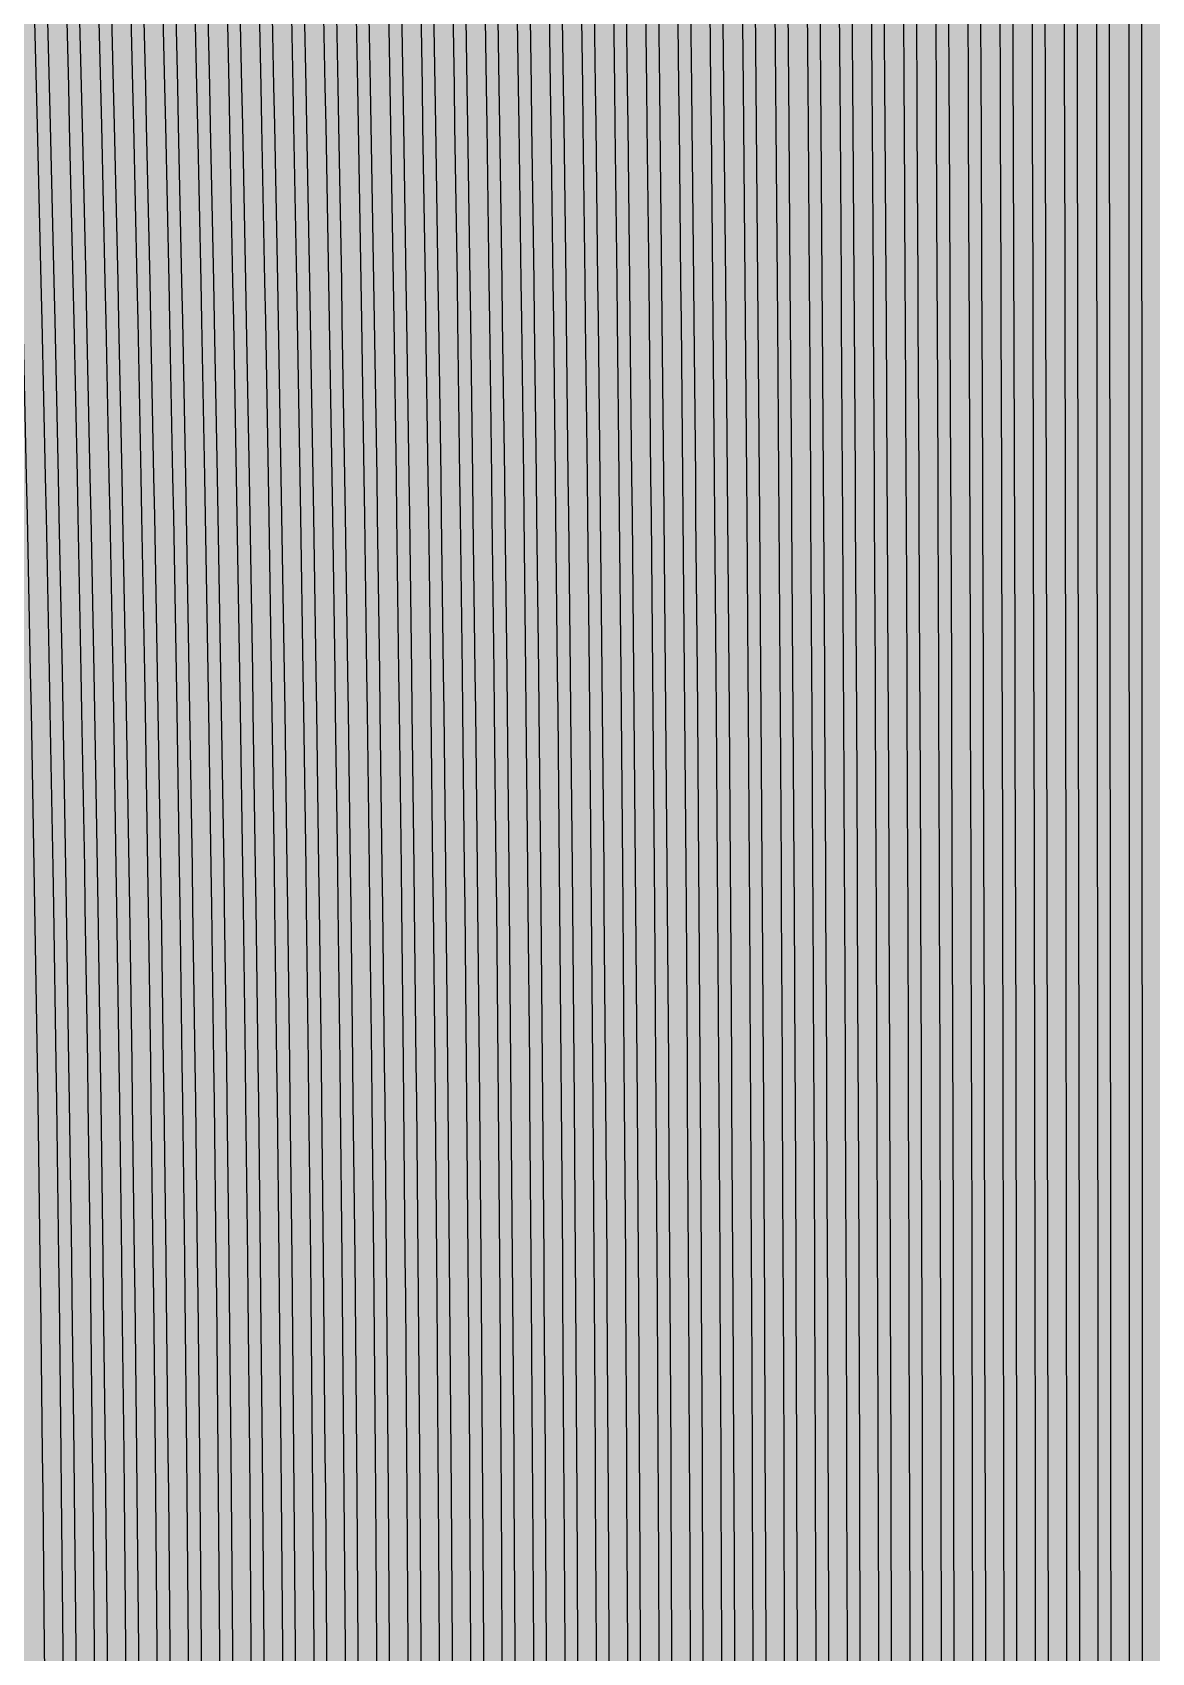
# Model space of a CAD drawing. Header units: metres. Extents: x -7220 to 10980, y -29667 to 1833.
# Drawn here: x 1701.3 to 1880.4, y -17548.6 to -17289.4 of the extents above; entities that cross this region are included whole.
import ezdxf

# ---------------------------------------------------------------- set-up
doc = ezdxf.new("R2010")
doc.units = ezdxf.units.M
doc.layers.add('Metal1', color=4, linetype='CONTINUOUS')
doc.layers.add('Polyimide', color=7, linetype='CONTINUOUS')

msp = doc.modelspace()

# ---------------------------------------------------------------- hatches: boundary and pattern name
at = {"layer": 'Polyimide'}
msp.add_hatch(color=7, dxfattribs=at).paths.add_polyline_path([(4099.45, -13861.55), (4142.64, -14152.77), (4214.18, -14438.35), (4313.36, -14715.55), (4439.24, -14981.69), (4590.59, -15234.21), (4765.97, -15470.68), (4963.68, -15688.82), (5181.82, -15886.53), (5418.29, -16061.91), (5670.81, -16213.26), (5936.95, -16339.14), (6214.15, -16438.32), (6499.73, -16509.85), (6790.95, -16553.05), (7085, -16567.5), (9980.38, -16567.5), (10058.79, -16571.35), (10136.45, -16582.87), (10212.6, -16601.95), (10286.52, -16628.4), (10357.49, -16661.96), (10424.83, -16702.32), (10487.89, -16749.09), (10546.06, -16801.81), (10598.78, -16859.98), (10645.55, -16923.04), (10685.91, -16990.38), (10719.48, -17061.35), (10745.93, -17135.27), (10765, -17211.43), (10776.52, -17289.08), (10780.38, -17367.5), (10780.38, -21957.3), (10741.61, -22012.91), (10705.97, -22070.59), (10673.58, -22130.14), (10644.53, -22191.39), (10618.92, -22254.16), (10596.82, -22318.25), (10578.3, -22383.46), (10563.41, -22449.6), (10552.21, -22516.46), (10544.72, -22583.84), (10540.97, -22651.53), (10540.97, -22719.32), (10544.72, -22787.01), (10552.21, -22854.38), (10563.41, -22921.24), (10578.3, -22987.38), (10596.82, -23052.6), (10618.92, -23116.68), (10644.53, -23179.45), (10673.58, -23240.71), (10705.97, -23300.26), (10741.61, -23357.93), (10780.38, -23413.54), (10780.38, -28667.5), (10776.52, -28745.91), (10765, -28823.57), (10745.93, -28899.73), (10719.48, -28973.65), (10685.91, -29044.62), (10645.55, -29111.96), (10598.78, -29175.01), (10546.06, -29233.19), (10487.89, -29285.91), (10424.83, -29332.68), (10357.49, -29373.04), (10286.52, -29406.6), (10212.6, -29433.05), (10136.45, -29452.13), (10058.79, -29463.65), (9980.38, -29467.5), (-6219.63, -29467.5), (-6298.04, -29463.65), (-6375.7, -29452.13), (-6451.85, -29433.05), (-6525.77, -29406.6), (-6596.74, -29373.04), (-6664.08, -29332.68), (-6727.14, -29285.91), (-6785.31, -29233.19), (-6838.03, -29175.01), (-6884.8, -29111.96), (-6925.16, -29044.62), (-6958.73, -28973.65), (-6985.18, -28899.73), (-7004.25, -28823.57), (-7015.77, -28745.91), (-7019.63, -28667.5), (-7019.63, -23426.32), (-6979.36, -23370.07), (-6942.33, -23311.63), (-6908.66, -23251.2), (-6878.45, -23188.96), (-6851.81, -23125.12), (-6828.81, -23059.88), (-6809.53, -22993.44), (-6794.04, -22926.02), (-6782.37, -22857.83), (-6774.57, -22789.09), (-6770.67, -22720.02), (-6770.67, -22650.84), (-6774.57, -22581.77), (-6782.37, -22513.03), (-6794.04, -22444.84), (-6809.53, -22377.42), (-6828.81, -22310.98), (-6851.81, -22245.74), (-6878.45, -22181.89), (-6908.66, -22119.66), (-6942.33, -22059.22), (-6979.36, -22000.79), (-7019.63, -21944.54), (-7019.63, -17367.5), (-7015.77, -17289.08), (-7004.25, -17211.43), (-6985.18, -17135.27), (-6958.73, -17061.35), (-6925.16, -16990.38), (-6884.8, -16923.04), (-6838.03, -16859.98), (-6785.31, -16801.81), (-6727.14, -16749.09), (-6664.08, -16702.32), (-6596.74, -16661.96), (-6525.77, -16628.4), (-6451.85, -16601.95), (-6375.7, -16582.87), (-6298.04, -16571.35), (-6219.63, -16567.5), (-3314, -16567.5), (-3019.95, -16553.05), (-2728.73, -16509.85), (-2443.15, -16438.32), (-2165.95, -16339.14), (-1899.81, -16213.26), (-1647.29, -16061.91), (-1410.82, -15886.53), (-1192.68, -15688.82), (-994.97, -15470.68), (-819.59, -15234.21), (-668.24, -14981.69), (-542.36, -14715.55), (-443.18, -14438.35), (-371.64, -14152.77), (-328.45, -13861.55), (-314, -13567.5), (-314, -13373.48), (-317.45, -13328.11), (-327.72, -13283.78), (-344.58, -13241.52), (-367.63, -13202.3), (-396.35, -13167.01), (-430.08, -13136.47), (-468.03, -13111.38), (-509.35, -13092.32), (-509.35, -13092.32), (-578.18, -13061.27), (-642.2, -13021.24), (-700.26, -12972.96), (-751.3, -12917.31), (-794.39, -12855.3), (-828.74, -12788.06), (-853.73, -12716.8), (-868.91, -12642.84), (-874, -12567.5), (-868.91, -12492.16), (-853.73, -12418.19), (-828.74, -12346.94), (-794.39, -12279.7), (-751.3, -12217.69), (-700.26, -12162.04), (-642.2, -12113.76), (-578.18, -12073.73), (-509.35, -12042.68), (-509.35, -12042.68), (-468.03, -12023.62), (-430.08, -11998.53), (-396.35, -11967.99), (-367.63, -11932.7), (-344.58, -11893.47), (-327.72, -11851.21), (-317.45, -11806.89), (-314, -11761.52), (-314, -11074.31), (-317.45, -11028.94), (-327.72, -10984.62), (-344.58, -10942.36), (-367.63, -10903.13), (-396.35, -10867.84), (-430.08, -10837.3), (-468.03, -10812.21), (-509.35, -10793.16), (-509.35, -10793.16), (-578.18, -10762.1), (-642.2, -10722.07), (-700.26, -10673.8), (-751.3, -10618.15), (-794.39, -10556.13), (-828.74, -10488.89), (-853.73, -10417.64), (-868.91, -10343.67), (-874, -10268.33), (-868.91, -10192.99), (-853.73, -10119.03), (-828.74, -10047.77), (-794.39, -9980.53), (-751.3, -9918.52), (-700.26, -9862.87), (-642.2, -9814.59), (-578.18, -9774.56), (-509.35, -9743.51), (-509.35, -9743.51), (-468.03, -9724.45), (-430.08, -9699.36), (-396.35, -9668.82), (-367.63, -9633.53), (-344.58, -9594.31), (-327.72, -9552.05), (-317.45, -9507.72), (-314, -9462.35), (-314, -8775.14), (-317.45, -8729.78), (-327.72, -8685.45), (-344.58, -8643.19), (-367.63, -8603.96), (-396.35, -8568.68), (-430.08, -8538.14), (-468.03, -8513.05), (-509.35, -8493.99), (-509.35, -8493.99), (-578.18, -8462.94), (-642.2, -8422.91), (-700.26, -8374.63), (-751.3, -8318.98), (-794.39, -8256.97), (-828.74, -8189.73), (-853.73, -8118.47), (-868.91, -8044.5), (-874, -7969.17), (-868.91, -7893.83), (-853.73, -7819.86), (-828.74, -7748.61), (-794.39, -7681.36), (-751.3, -7619.35), (-700.26, -7563.7), (-642.2, -7515.42), (-578.18, -7475.4), (-509.35, -7444.34), (-509.35, -7444.34), (-468.03, -7425.28), (-430.08, -7400.2), (-396.35, -7369.66), (-367.63, -7334.37), (-344.58, -7295.14), (-327.72, -7252.88), (-317.45, -7208.56), (-314, -7163.19), (-314, -6475.98), (-317.45, -6430.61), (-327.72, -6386.29), (-344.58, -6344.02), (-367.63, -6304.8), (-396.35, -6269.51), (-430.08, -6238.97), (-468.03, -6213.88), (-509.35, -6194.82), (-509.35, -6194.82), (-578.18, -6163.77), (-642.2, -6123.74), (-700.26, -6075.46), (-751.3, -6019.81), (-794.39, -5957.8), (-828.74, -5890.56), (-853.73, -5819.31), (-868.91, -5745.34), (-874, -5670), (-868.91, -5594.66), (-853.73, -5520.69), (-828.74, -5449.44), (-794.39, -5382.2), (-751.3, -5320.19), (-700.26, -5264.54), (-642.2, -5216.26), (-578.18, -5176.23), (-509.35, -5145.18), (-509.35, -5145.18), (-468.03, -5126.12), (-430.08, -5101.03), (-396.35, -5070.49), (-367.63, -5035.2), (-344.58, -4995.98), (-327.72, -4953.71), (-317.45, -4909.39), (-314, -4864.02), (-314, 380), (-314, 1532.5), (-269, 1532.5), (-268.78, 1525.63), (-268.1, 1518.79), (-266.98, 1512.02), (-265.42, 1505.32), (-263.43, 1498.75), (-261.01, 1492.32), (-258.17, 1486.06), (-254.93, 1480), (-251.3, 1474.17), (-247.3, 1468.58), (-242.94, 1463.27), (-238.25, 1458.25), (-233.23, 1453.56), (-227.92, 1449.2), (-222.33, 1445.2), (-216.5, 1441.57), (-210.44, 1438.33), (-204.18, 1435.49), (-197.75, 1433.07), (-191.18, 1431.08), (-184.48, 1429.52), (-177.71, 1428.4), (-170.87, 1427.72), (-164, 1427.5), (-157.13, 1427.72), (-150.29, 1428.4), (-143.52, 1429.52), (-136.82, 1431.08), (-130.25, 1433.07), (-123.82, 1435.49), (-117.56, 1438.33), (-111.5, 1441.57), (-105.67, 1445.2), (-100.08, 1449.2), (-94.77, 1453.56), (-89.75, 1458.25), (-85.06, 1463.27), (-80.7, 1468.58), (-76.7, 1474.17), (-73.07, 1480), (-69.83, 1486.06), (-66.99, 1492.32), (-64.57, 1498.75), (-62.58, 1505.32), (-61.02, 1512.02), (-59.9, 1518.79), (-59.22, 1525.63), (-59, 1532.5), (1786, 1532.5), (3835, 1532.5), (3835.21, 1539.04), (3835.86, 1545.55), (3836.92, 1552.01), (3838.41, 1558.38), (3840.31, 1564.64), (3842.61, 1570.77), (3845.31, 1576.73), (3848.4, 1582.5), (3851.85, 1588.06), (3855.66, 1593.38), (3859.82, 1598.43), (3864.29, 1603.21), (3869.07, 1607.68), (3874.12, 1611.84), (3879.44, 1615.65), (3885, 1619.1), (3890.77, 1622.19), (3896.73, 1624.89), (3902.86, 1627.19), (3909.12, 1629.09), (3915.49, 1630.58), (3921.95, 1631.64), (3928.46, 1632.29), (3935, 1632.5), (3941.54, 1632.29), (3948.05, 1631.64), (3954.51, 1630.58), (3960.88, 1629.09), (3967.14, 1627.19), (3973.27, 1624.89), (3979.23, 1622.19), (3985, 1619.1), (3990.56, 1615.65), (3995.88, 1611.84), (4000.93, 1607.68), (4005.71, 1603.21), (4010.18, 1598.43), (4014.34, 1593.38), (4018.15, 1588.06), (4021.6, 1582.5), (4024.69, 1576.73), (4027.39, 1570.77), (4029.69, 1564.64), (4031.59, 1558.38), (4033.08, 1552.01), (4034.14, 1545.55), (4034.79, 1539.04), (4035, 1532.5), (4085, 1532.5), (4085, 380), (4085, 330), (4085, -4864.02), (4088.45, -4909.39), (4098.72, -4953.71), (4115.58, -4995.98), (4138.63, -5035.2), (4167.35, -5070.49), (4201.08, -5101.03), (4239.03, -5126.12), (4280.35, -5145.18), (4280.35, -5145.18), (4349.18, -5176.23), (4413.2, -5216.26), (4471.26, -5264.54), (4522.3, -5320.19), (4565.39, -5382.2), (4599.74, -5449.44), (4624.73, -5520.69), (4639.91, -5594.66), (4645, -5670), (4639.91, -5745.34), (4624.73, -5819.31), (4599.74, -5890.56), (4565.39, -5957.8), (4522.3, -6019.81), (4471.26, -6075.46), (4413.2, -6123.74), (4349.18, -6163.77), (4280.35, -6194.82), (4239.03, -6213.88), (4201.08, -6238.97), (4167.35, -6269.51), (4138.63, -6304.8), (4115.58, -6344.02), (4098.72, -6386.29), (4088.45, -6430.61), (4085, -6475.98), (4085, -13567.5), (4099.45, -13861.55)])

# ---------------------------------------------------------------- linework, layer by layer
at = {"layer": 'Metal1'}
for points in [[(1698.17, -17273.03), (1698.84, -17298.03), (1699, -17304.28), (1699.61, -17329.27), (1699.76, -17335.52), (1700.31, -17360.51), (1700.45, -17366.76), (1700.96, -17391.75), (1701.08, -17398), (1701.53, -17423), (1701.64, -17429.25), (1702.05, -17454.24), (1702.14, -17460.49), (1702.49, -17485.48), (1702.58, -17491.73), (1702.88, -17516.73), (1702.95, -17522.98), (1703.2, -17547.97), (1703.26, -17554.22)], [(1703.32, -17273.03), (1703.97, -17298.03), (1704.13, -17304.28), (1704.72, -17329.27), (1704.86, -17335.52), (1705.41, -17360.51), (1705.54, -17366.76), (1706.03, -17391.75), (1706.15, -17398), (1706.59, -17423), (1706.7, -17429.25), (1707.09, -17454.24), (1707.19, -17460.49), (1707.53, -17485.48), (1707.61, -17491.73), (1707.9, -17516.73), (1707.97, -17522.98), (1708.22, -17547.97), (1708.27, -17554.22)], [(1708.47, -17273.03), (1709.1, -17298.03), (1709.25, -17304.28), (1709.83, -17329.27), (1709.97, -17335.52), (1710.5, -17360.51), (1710.63, -17366.76), (1711.11, -17391.76), (1711.22, -17398), (1711.66, -17423), (1711.76, -17429.25), (1712.14, -17454.24), (1712.23, -17460.49), (1712.57, -17485.48), (1712.64, -17491.73), (1712.93, -17516.73), (1713, -17522.98), (1713.24, -17547.97), (1713.29, -17554.22)], [(1713.62, -17273.03), (1714.23, -17298.03), (1714.38, -17304.28), (1714.94, -17329.27), (1715.08, -17335.52), (1715.59, -17360.51), (1715.72, -17366.76), (1716.19, -17391.76), (1716.3, -17398.01), (1716.72, -17423), (1716.82, -17429.25), (1717.19, -17454.24), (1717.28, -17460.49), (1717.6, -17485.48), (1717.68, -17491.73), (1717.96, -17516.73), (1718.02, -17522.98), (1718.25, -17547.97), (1718.31, -17554.22)], [(1718.77, -17273.03), (1719.37, -17298.03), (1719.51, -17304.28), (1720.06, -17329.27), (1720.19, -17335.52), (1720.69, -17360.51), (1720.81, -17366.76), (1721.26, -17391.76), (1721.37, -17398.01), (1721.78, -17423), (1721.87, -17429.25), (1722.24, -17454.24), (1722.32, -17460.49), (1722.64, -17485.48), (1722.71, -17491.73), (1722.98, -17516.73), (1723.05, -17522.98), (1723.27, -17547.97), (1723.32, -17554.22)], [(1723.92, -17273.04), (1724.5, -17298.03), (1724.64, -17304.28), (1725.17, -17329.27), (1725.29, -17335.52), (1725.78, -17360.51), (1725.9, -17366.76), (1726.34, -17391.76), (1726.44, -17398.01), (1726.84, -17423), (1726.93, -17429.25), (1727.28, -17454.24), (1727.37, -17460.49), (1727.67, -17485.48), (1727.75, -17491.73), (1728.01, -17516.73), (1728.07, -17522.98), (1728.29, -17547.97), (1728.34, -17554.22)], [(1729.07, -17273.04), (1729.63, -17298.03), (1729.76, -17304.28), (1730.28, -17329.27), (1730.4, -17335.52), (1730.87, -17360.51), (1730.99, -17366.76), (1731.41, -17391.76), (1731.52, -17398.01), (1731.9, -17423), (1731.99, -17429.25), (1732.33, -17454.24), (1732.41, -17460.49), (1732.71, -17485.49), (1732.78, -17491.73), (1733.04, -17516.73), (1733.09, -17522.98), (1733.31, -17547.97), (1733.35, -17554.22)], [(1734.22, -17273.04), (1734.76, -17298.03), (1734.89, -17304.28), (1735.39, -17329.27), (1735.51, -17335.52), (1735.97, -17360.52), (1736.08, -17366.76), (1736.49, -17391.76), (1736.59, -17398.01), (1736.96, -17423), (1737.05, -17429.25), (1737.38, -17454.24), (1737.46, -17460.49), (1737.75, -17485.49), (1737.81, -17491.73), (1738.06, -17516.73), (1738.12, -17522.98), (1738.32, -17547.97), (1738.37, -17554.22)], [(1739.37, -17273.04), (1739.89, -17298.03), (1740.02, -17304.28), (1740.5, -17329.27), (1740.62, -17335.52), (1741.06, -17360.52), (1741.17, -17366.77), (1741.57, -17391.76), (1741.66, -17398.01), (1742.02, -17423), (1742.11, -17429.25), (1742.43, -17454.24), (1742.5, -17460.49), (1742.78, -17485.49), (1742.85, -17491.74), (1743.09, -17516.73), (1743.14, -17522.98), (1743.34, -17547.97), (1743.39, -17554.22)], [(1744.52, -17273.04), (1745.03, -17298.03), (1745.15, -17304.28), (1745.61, -17329.27), (1745.73, -17335.52), (1746.15, -17360.52), (1746.26, -17366.77), (1746.64, -17391.76), (1746.74, -17398.01), (1747.08, -17423), (1747.17, -17429.25), (1747.48, -17454.24), (1747.55, -17460.49), (1747.82, -17485.49), (1747.88, -17491.74), (1748.11, -17516.73), (1748.17, -17522.98), (1748.36, -17547.97), (1748.4, -17554.22)], [(1749.67, -17273.04), (1750.16, -17298.03), (1750.28, -17304.28), (1750.73, -17329.27), (1750.83, -17335.52), (1751.25, -17360.52), (1751.35, -17366.77), (1751.72, -17391.76), (1751.81, -17398.01), (1752.15, -17423), (1752.23, -17429.25), (1752.52, -17454.24), (1752.59, -17460.49), (1752.86, -17485.49), (1752.92, -17491.74), (1753.14, -17516.73), (1753.19, -17522.98), (1753.38, -17547.97), (1753.42, -17554.22)], [(1754.87, -17273.04), (1755.34, -17298.03), (1755.45, -17304.28), (1755.88, -17329.28), (1755.98, -17335.52), (1756.38, -17360.52), (1756.47, -17366.77), (1756.83, -17391.76), (1756.91, -17398.01), (1757.23, -17423), (1757.31, -17429.25), (1757.59, -17454.24), (1757.66, -17460.49), (1757.91, -17485.49), (1757.96, -17491.74), (1758.18, -17516.73), (1758.22, -17522.98), (1758.4, -17547.97), (1758.44, -17554.22)], [(1760.12, -17273.04), (1760.55, -17298.03), (1760.66, -17304.28), (1761.06, -17329.28), (1761.16, -17335.53), (1761.53, -17360.52), (1761.61, -17366.77), (1761.95, -17391.76), (1762.03, -17398.01), (1762.33, -17423), (1762.4, -17429.25), (1762.67, -17454.25), (1762.73, -17460.49), (1762.96, -17485.49), (1763.02, -17491.74), (1763.22, -17516.73), (1763.26, -17522.98), (1763.43, -17547.97), (1763.47, -17554.22)], [(1765.26, -17273.04), (1765.68, -17298.03), (1765.79, -17304.28), (1766.17, -17329.28), (1766.27, -17335.53), (1766.62, -17360.52), (1766.7, -17366.77), (1767.03, -17391.76), (1767.1, -17398.01), (1767.39, -17423), (1767.46, -17429.25), (1767.72, -17454.25), (1767.78, -17460.49), (1768, -17485.49), (1768.05, -17491.74), (1768.24, -17516.73), (1768.29, -17522.98), (1768.45, -17547.97), (1768.48, -17554.22)], [(1770.41, -17273.04), (1770.82, -17298.04), (1770.91, -17304.28), (1771.28, -17329.28), (1771.37, -17335.53), (1771.71, -17360.52), (1771.79, -17366.77), (1772.1, -17391.76), (1772.18, -17398.01), (1772.45, -17423), (1772.52, -17429.25), (1772.76, -17454.25), (1772.82, -17460.5), (1773.04, -17485.49), (1773.09, -17491.74), (1773.27, -17516.73), (1773.31, -17522.98), (1773.47, -17547.97), (1773.5, -17554.22)], [(1775.56, -17273.04), (1775.95, -17298.04), (1776.04, -17304.29), (1776.4, -17329.28), (1776.48, -17335.53), (1776.81, -17360.52), (1776.88, -17366.77), (1777.18, -17391.76), (1777.25, -17398.01), (1777.51, -17423), (1777.58, -17429.25), (1777.81, -17454.25), (1777.87, -17460.5), (1778.07, -17485.49), (1778.12, -17491.74), (1778.3, -17516.73), (1778.34, -17522.98), (1778.48, -17547.97), (1778.52, -17554.22)], [(1780.71, -17273.04), (1781.08, -17298.04), (1781.17, -17304.29), (1781.51, -17329.28), (1781.59, -17335.53), (1781.9, -17360.52), (1781.97, -17366.77), (1782.26, -17391.76), (1782.32, -17398.01), (1782.58, -17423), (1782.64, -17429.25), (1782.86, -17454.25), (1782.91, -17460.5), (1783.11, -17485.49), (1783.15, -17491.74), (1783.32, -17516.73), (1783.36, -17522.98), (1783.5, -17547.97), (1783.53, -17554.22)], [(1785.86, -17273.04), (1786.21, -17298.04), (1786.3, -17304.29), (1786.62, -17329.28), (1786.7, -17335.53), (1786.99, -17360.52), (1787.06, -17366.77), (1787.33, -17391.76), (1787.4, -17398.01), (1787.64, -17423.01), (1787.69, -17429.25), (1787.91, -17454.25), (1787.96, -17460.5), (1788.14, -17485.49), (1788.19, -17491.74), (1788.35, -17516.73), (1788.39, -17522.98), (1788.52, -17547.97), (1788.55, -17554.22)], [(1791.01, -17273.05), (1791.34, -17298.04), (1791.42, -17304.29), (1791.73, -17329.28), (1791.81, -17335.53), (1792.09, -17360.52), (1792.15, -17366.77), (1792.41, -17391.76), (1792.47, -17398.01), (1792.7, -17423.01), (1792.75, -17429.25), (1792.96, -17454.25), (1793, -17460.5), (1793.18, -17485.49), (1793.22, -17491.74), (1793.37, -17516.73), (1793.41, -17522.98), (1793.54, -17547.97), (1793.56, -17554.22)], [(1796.16, -17273.05), (1796.48, -17298.04), (1796.55, -17304.29), (1796.84, -17329.28), (1796.91, -17335.53), (1797.18, -17360.52), (1797.24, -17366.77), (1797.48, -17391.76), (1797.54, -17398.01), (1797.76, -17423.01), (1797.81, -17429.26), (1798, -17454.25), (1798.05, -17460.5), (1798.22, -17485.49), (1798.26, -17491.74), (1798.4, -17516.73), (1798.43, -17522.98), (1798.55, -17547.97), (1798.58, -17554.22)], [(1801.31, -17273.05), (1801.61, -17298.04), (1801.68, -17304.29), (1801.96, -17329.28), (1802.02, -17335.53), (1802.27, -17360.52), (1802.33, -17366.77), (1802.56, -17391.77), (1802.62, -17398.01), (1802.82, -17423.01), (1802.87, -17429.26), (1803.05, -17454.25), (1803.09, -17460.5), (1803.25, -17485.49), (1803.29, -17491.74), (1803.43, -17516.73), (1803.46, -17522.98), (1803.57, -17547.97), (1803.6, -17554.22)], [(1806.46, -17273.05), (1806.74, -17298.04), (1806.81, -17304.29), (1807.07, -17329.28), (1807.13, -17335.53), (1807.37, -17360.52), (1807.42, -17366.77), (1807.64, -17391.77), (1807.69, -17398.01), (1807.88, -17423.01), (1807.93, -17429.26), (1808.1, -17454.25), (1808.14, -17460.5), (1808.29, -17485.49), (1808.32, -17491.74), (1808.45, -17516.73), (1808.48, -17522.98), (1808.59, -17547.97), (1808.61, -17554.22)], [(1811.61, -17273.05), (1811.87, -17298.04), (1811.94, -17304.29), (1812.18, -17329.28), (1812.24, -17335.53), (1812.46, -17360.52), (1812.51, -17366.77), (1812.71, -17391.77), (1812.76, -17398.01), (1812.94, -17423.01), (1812.99, -17429.26), (1813.15, -17454.25), (1813.18, -17460.5), (1813.33, -17485.49), (1813.36, -17491.74), (1813.48, -17516.73), (1813.51, -17522.98), (1813.61, -17547.97), (1813.63, -17554.22)], [(1816.81, -17273.05), (1817.05, -17298.04), (1817.11, -17304.29), (1817.33, -17329.28), (1817.39, -17335.53), (1817.59, -17360.53), (1817.64, -17366.77), (1817.82, -17391.77), (1817.86, -17398.02), (1818.03, -17423.01), (1818.07, -17429.26), (1818.21, -17454.25), (1818.25, -17460.5), (1818.38, -17485.49), (1818.41, -17491.74), (1818.51, -17516.73), (1818.54, -17522.98), (1818.63, -17547.98), (1818.65, -17554.22)], [(1706.27, -17554.24), (1706.22, -17547.99), (1705.97, -17523), (1705.91, -17516.75), (1705.61, -17491.76), (1705.53, -17485.51), (1705.19, -17460.52), (1705.09, -17454.27), (1704.7, -17429.28), (1704.59, -17423.03), (1704.15, -17398.04), (1704.03, -17391.79), (1703.54, -17366.8), (1703.41, -17360.55), (1702.86, -17335.56), (1702.72, -17329.32), (1702.13, -17304.32), (1701.97, -17298.08), (1701.32, -17273.09)], [(1711.29, -17554.23), (1711.24, -17547.99), (1711, -17523), (1710.93, -17516.75), (1710.64, -17491.76), (1710.57, -17485.51), (1710.23, -17460.52), (1710.14, -17454.27), (1709.76, -17429.28), (1709.66, -17423.03), (1709.22, -17398.04), (1709.11, -17391.79), (1708.63, -17366.8), (1708.5, -17360.55), (1707.97, -17335.56), (1707.83, -17329.31), (1707.25, -17304.32), (1707.1, -17298.08), (1706.47, -17273.08)], [(1716.31, -17554.23), (1716.25, -17547.99), (1716.02, -17523), (1715.96, -17516.75), (1715.68, -17491.76), (1715.6, -17485.51), (1715.28, -17460.52), (1715.19, -17454.27), (1714.82, -17429.28), (1714.72, -17423.03), (1714.3, -17398.04), (1714.19, -17391.79), (1713.72, -17366.8), (1713.59, -17360.55), (1713.08, -17335.56), (1712.94, -17329.31), (1712.38, -17304.32), (1712.23, -17298.08), (1711.62, -17273.08)], [(1721.32, -17554.23), (1721.27, -17547.99), (1721.05, -17523), (1720.98, -17516.75), (1720.71, -17491.76), (1720.64, -17485.51), (1720.32, -17460.52), (1720.24, -17454.27), (1719.87, -17429.28), (1719.78, -17423.03), (1719.37, -17398.04), (1719.26, -17391.79), (1718.81, -17366.8), (1718.69, -17360.55), (1718.19, -17335.56), (1718.06, -17329.31), (1717.51, -17304.32), (1717.37, -17298.07), (1716.77, -17273.08)], [(1726.34, -17554.23), (1726.29, -17547.99), (1726.07, -17523), (1726.01, -17516.75), (1725.75, -17491.76), (1725.67, -17485.51), (1725.37, -17460.52), (1725.28, -17454.27), (1724.93, -17429.28), (1724.84, -17423.03), (1724.44, -17398.04), (1724.34, -17391.79), (1723.9, -17366.8), (1723.78, -17360.55), (1723.3, -17335.56), (1723.17, -17329.31), (1722.64, -17304.32), (1722.5, -17298.07), (1721.92, -17273.08)], [(1731.35, -17554.23), (1731.31, -17547.99), (1731.09, -17522.99), (1731.04, -17516.75), (1730.78, -17491.76), (1730.71, -17485.51), (1730.41, -17460.52), (1730.33, -17454.27), (1729.99, -17429.28), (1729.9, -17423.03), (1729.52, -17398.04), (1729.41, -17391.79), (1728.99, -17366.8), (1728.87, -17360.55), (1728.4, -17335.56), (1728.28, -17329.31), (1727.76, -17304.32), (1727.63, -17298.07), (1727.07, -17273.08)], [(1736.37, -17554.23), (1736.32, -17547.99), (1736.12, -17522.99), (1736.06, -17516.75), (1735.81, -17491.76), (1735.75, -17485.51), (1735.46, -17460.52), (1735.38, -17454.27), (1735.05, -17429.28), (1734.96, -17423.03), (1734.59, -17398.04), (1734.49, -17391.79), (1734.08, -17366.8), (1733.97, -17360.55), (1733.51, -17335.56), (1733.39, -17329.31), (1732.89, -17304.32), (1732.76, -17298.07), (1732.22, -17273.08)], [(1741.39, -17554.23), (1741.34, -17547.99), (1741.14, -17522.99), (1741.09, -17516.75), (1740.85, -17491.76), (1740.78, -17485.51), (1740.5, -17460.52), (1740.43, -17454.27), (1740.11, -17429.28), (1740.02, -17423.03), (1739.66, -17398.04), (1739.57, -17391.79), (1739.17, -17366.8), (1739.06, -17360.55), (1738.62, -17335.56), (1738.5, -17329.31), (1738.02, -17304.32), (1737.89, -17298.07), (1737.37, -17273.08)], [(1746.4, -17554.23), (1746.36, -17547.99), (1746.17, -17522.99), (1746.11, -17516.75), (1745.88, -17491.75), (1745.82, -17485.51), (1745.55, -17460.52), (1745.48, -17454.27), (1745.17, -17429.28), (1745.08, -17423.03), (1744.74, -17398.04), (1744.64, -17391.79), (1744.26, -17366.8), (1744.15, -17360.55), (1743.73, -17335.56), (1743.61, -17329.31), (1743.15, -17304.32), (1743.03, -17298.07), (1742.52, -17273.08)], [(1751.42, -17554.23), (1751.38, -17547.99), (1751.19, -17522.99), (1751.14, -17516.75), (1750.92, -17491.75), (1750.86, -17485.51), (1750.59, -17460.51), (1750.52, -17454.27), (1750.23, -17429.28), (1750.15, -17423.03), (1749.81, -17398.04), (1749.72, -17391.79), (1749.35, -17366.8), (1749.25, -17360.55), (1748.83, -17335.56), (1748.73, -17329.31), (1748.28, -17304.32), (1748.16, -17298.07), (1747.67, -17273.08)], [(1756.44, -17554.23), (1756.4, -17547.99), (1756.22, -17522.99), (1756.18, -17516.75), (1755.96, -17491.75), (1755.91, -17485.51), (1755.66, -17460.51), (1755.59, -17454.27), (1755.31, -17429.27), (1755.23, -17423.03), (1754.91, -17398.04), (1754.83, -17391.79), (1754.47, -17366.8), (1754.38, -17360.55), (1753.98, -17335.56), (1753.88, -17329.31), (1753.45, -17304.32), (1753.34, -17298.07), (1752.87, -17273.08)], [(1761.47, -17554.23), (1761.43, -17547.98), (1761.26, -17522.99), (1761.22, -17516.75), (1761.02, -17491.75), (1760.96, -17485.51), (1760.73, -17460.51), (1760.67, -17454.27), (1760.4, -17429.27), (1760.33, -17423.03), (1760.03, -17398.03), (1759.95, -17391.79), (1759.61, -17366.8), (1759.53, -17360.55), (1759.16, -17335.56), (1759.06, -17329.31), (1758.66, -17304.32), (1758.55, -17298.07), (1758.12, -17273.08)], [(1766.48, -17554.23), (1766.45, -17547.98), (1766.29, -17522.99), (1766.24, -17516.74), (1766.05, -17491.75), (1766, -17485.51), (1765.78, -17460.51), (1765.72, -17454.27), (1765.46, -17429.27), (1765.39, -17423.03), (1765.1, -17398.03), (1765.03, -17391.79), (1764.7, -17366.79), (1764.62, -17360.55), (1764.27, -17335.56), (1764.17, -17329.31), (1763.79, -17304.32), (1763.69, -17298.07), (1763.26, -17273.08)], [(1771.5, -17554.23), (1771.47, -17547.98), (1771.31, -17522.99), (1771.27, -17516.74), (1771.09, -17491.75), (1771.04, -17485.5), (1770.82, -17460.51), (1770.76, -17454.27), (1770.52, -17429.27), (1770.45, -17423.03), (1770.18, -17398.03), (1770.1, -17391.79), (1769.79, -17366.79), (1769.71, -17360.55), (1769.37, -17335.55), (1769.29, -17329.31), (1768.91, -17304.31), (1768.82, -17298.07), (1768.41, -17273.08)], [(1776.52, -17554.23), (1776.48, -17547.98), (1776.34, -17522.99), (1776.3, -17516.74), (1776.12, -17491.75), (1776.07, -17485.5), (1775.87, -17460.51), (1775.81, -17454.26), (1775.58, -17429.27), (1775.51, -17423.03), (1775.25, -17398.03), (1775.18, -17391.79), (1774.88, -17366.79), (1774.81, -17360.55), (1774.48, -17335.55), (1774.4, -17329.31), (1774.04, -17304.31), (1773.95, -17298.07), (1773.56, -17273.07)], [(1781.53, -17554.23), (1781.5, -17547.98), (1781.36, -17522.99), (1781.32, -17516.74), (1781.15, -17491.75), (1781.11, -17485.5), (1780.91, -17460.51), (1780.86, -17454.26), (1780.64, -17429.27), (1780.58, -17423.02), (1780.32, -17398.03), (1780.26, -17391.78), (1779.97, -17366.79), (1779.9, -17360.55), (1779.59, -17335.55), (1779.51, -17329.31), (1779.17, -17304.31), (1779.08, -17298.07), (1778.71, -17273.07)], [(1786.55, -17554.23), (1786.52, -17547.98), (1786.39, -17522.99), (1786.35, -17516.74), (1786.19, -17491.75), (1786.14, -17485.5), (1785.96, -17460.51), (1785.91, -17454.26), (1785.69, -17429.27), (1785.64, -17423.02), (1785.4, -17398.03), (1785.33, -17391.78), (1785.06, -17366.79), (1784.99, -17360.54), (1784.7, -17335.55), (1784.62, -17329.3), (1784.3, -17304.31), (1784.21, -17298.06), (1783.86, -17273.07)], [(1791.56, -17554.23), (1791.54, -17547.98), (1791.41, -17522.99), (1791.37, -17516.74), (1791.22, -17491.75), (1791.18, -17485.5), (1791, -17460.51), (1790.96, -17454.26), (1790.75, -17429.27), (1790.7, -17423.02), (1790.47, -17398.03), (1790.41, -17391.78), (1790.15, -17366.79), (1790.09, -17360.54), (1789.81, -17335.55), (1789.73, -17329.3), (1789.42, -17304.31), (1789.34, -17298.06), (1789.01, -17273.07)], [(1796.58, -17554.23), (1796.55, -17547.98), (1796.43, -17522.99), (1796.4, -17516.74), (1796.26, -17491.75), (1796.22, -17485.5), (1796.05, -17460.51), (1796, -17454.26), (1795.81, -17429.27), (1795.76, -17423.02), (1795.54, -17398.03), (1795.48, -17391.78), (1795.24, -17366.79), (1795.18, -17360.54), (1794.91, -17335.55), (1794.84, -17329.3), (1794.55, -17304.31), (1794.48, -17298.06), (1794.16, -17273.07)], [(1801.6, -17554.23), (1801.57, -17547.98), (1801.46, -17522.99), (1801.43, -17516.74), (1801.29, -17491.75), (1801.25, -17485.5), (1801.09, -17460.51), (1801.05, -17454.26), (1800.87, -17429.27), (1800.82, -17423.02), (1800.62, -17398.03), (1800.56, -17391.78), (1800.33, -17366.79), (1800.27, -17360.54), (1800.02, -17335.55), (1799.96, -17329.3), (1799.68, -17304.31), (1799.61, -17298.06), (1799.31, -17273.07)], [(1806.61, -17554.23), (1806.59, -17547.98), (1806.48, -17522.99), (1806.45, -17516.74), (1806.32, -17491.75), (1806.29, -17485.5), (1806.14, -17460.51), (1806.1, -17454.26), (1805.93, -17429.27), (1805.88, -17423.02), (1805.69, -17398.03), (1805.64, -17391.78), (1805.42, -17366.79), (1805.37, -17360.54), (1805.13, -17335.55), (1805.07, -17329.3), (1804.81, -17304.31), (1804.74, -17298.06), (1804.46, -17273.07)], [(1811.63, -17554.23), (1811.61, -17547.98), (1811.51, -17522.99), (1811.48, -17516.74), (1811.36, -17491.75), (1811.33, -17485.5), (1811.18, -17460.51), (1811.15, -17454.26), (1810.99, -17429.27), (1810.94, -17423.02), (1810.76, -17398.03), (1810.71, -17391.78), (1810.51, -17366.79), (1810.46, -17360.54), (1810.24, -17335.55), (1810.18, -17329.3), (1809.94, -17304.31), (1809.87, -17298.06), (1809.61, -17273.07)], [(1816.65, -17554.23), (1816.63, -17547.98), (1816.54, -17522.99), (1816.51, -17516.74), (1816.41, -17491.75), (1816.38, -17485.5), (1816.25, -17460.51), (1816.21, -17454.26), (1816.07, -17429.27), (1816.03, -17423.02), (1815.86, -17398.03), (1815.82, -17391.78), (1815.64, -17366.79), (1815.59, -17360.54), (1815.39, -17335.55), (1815.33, -17329.3), (1815.11, -17304.31), (1815.05, -17298.06), (1814.81, -17273.07)], [(1821.68, -17554.23), (1821.66, -17547.98), (1821.58, -17522.99), (1821.56, -17516.74), (1821.46, -17491.75), (1821.43, -17485.5), (1821.32, -17460.51), (1821.29, -17454.26), (1821.16, -17429.27), (1821.13, -17423.02), (1820.98, -17398.03), (1820.94, -17391.78), (1820.78, -17366.79), (1820.74, -17360.54), (1820.56, -17335.55), (1820.51, -17329.3), (1820.32, -17304.31), (1820.27, -17298.06), (1820.06, -17273.07)], [(1822.06, -17273.05), (1822.27, -17298.04), (1822.32, -17304.29), (1822.51, -17329.28), (1822.56, -17335.53), (1822.74, -17360.53), (1822.78, -17366.77), (1822.94, -17391.77), (1822.98, -17398.02), (1823.13, -17423.01), (1823.16, -17429.26), (1823.29, -17454.25), (1823.32, -17460.5), (1823.43, -17485.49), (1823.46, -17491.74), (1823.56, -17516.73), (1823.58, -17522.98), (1823.66, -17547.98), (1823.68, -17554.22)], [(1826.69, -17554.23), (1826.68, -17547.98), (1826.6, -17522.99), (1826.58, -17516.74), (1826.49, -17491.75), (1826.47, -17485.5), (1826.37, -17460.51), (1826.34, -17454.26), (1826.22, -17429.27), (1826.19, -17423.02), (1826.06, -17398.03), (1826.02, -17391.78), (1825.87, -17366.79), (1825.83, -17360.54), (1825.67, -17335.55), (1825.63, -17329.3), (1825.45, -17304.31), (1825.4, -17298.06), (1825.21, -17273.07)], [(1827.21, -17273.05), (1827.4, -17298.04), (1827.45, -17304.29), (1827.63, -17329.29), (1827.67, -17335.53), (1827.83, -17360.53), (1827.87, -17366.78), (1828.02, -17391.77), (1828.06, -17398.02), (1828.19, -17423.01), (1828.22, -17429.26), (1828.34, -17454.25), (1828.37, -17460.5), (1828.47, -17485.49), (1828.49, -17491.74), (1828.58, -17516.73), (1828.6, -17522.98), (1828.68, -17547.98), (1828.69, -17554.22)], [(1831.71, -17554.23), (1831.7, -17547.98), (1831.63, -17522.99), (1831.61, -17516.74), (1831.53, -17491.75), (1831.51, -17485.5), (1831.41, -17460.51), (1831.39, -17454.26), (1831.28, -17429.27), (1831.25, -17423.02), (1831.13, -17398.03), (1831.1, -17391.78), (1830.96, -17366.79), (1830.93, -17360.54), (1830.78, -17335.55), (1830.74, -17329.3), (1830.57, -17304.31), (1830.53, -17298.06), (1830.35, -17273.07)], [(1832.35, -17273.05), (1832.53, -17298.04), (1832.57, -17304.29), (1832.74, -17329.29), (1832.78, -17335.53), (1832.93, -17360.53), (1832.96, -17366.78), (1833.1, -17391.77), (1833.13, -17398.02), (1833.25, -17423.01), (1833.28, -17429.26), (1833.39, -17454.25), (1833.41, -17460.5), (1833.51, -17485.49), (1833.53, -17491.74), (1833.61, -17516.73), (1833.63, -17522.98), (1833.7, -17547.98), (1833.71, -17554.22)], [(1836.73, -17554.23), (1836.71, -17547.98), (1836.65, -17522.99), (1836.64, -17516.74), (1836.56, -17491.75), (1836.54, -17485.5), (1836.46, -17460.51), (1836.43, -17454.26), (1836.34, -17429.27), (1836.31, -17423.02), (1836.2, -17398.03), (1836.17, -17391.78), (1836.05, -17366.79), (1836.02, -17360.54), (1835.88, -17335.55), (1835.85, -17329.3), (1835.7, -17304.31), (1835.66, -17298.06), (1835.5, -17273.07)], [(1837.5, -17273.05), (1837.66, -17298.04), (1837.7, -17304.29), (1837.85, -17329.29), (1837.88, -17335.53), (1838.02, -17360.53), (1838.05, -17366.78), (1838.17, -17391.77), (1838.2, -17398.02), (1838.31, -17423.01), (1838.34, -17429.26), (1838.43, -17454.25), (1838.46, -17460.5), (1838.54, -17485.49), (1838.56, -17491.74), (1838.64, -17516.73), (1838.65, -17522.98), (1838.71, -17547.98), (1838.73, -17554.22)], [(1841.74, -17554.23), (1841.73, -17547.98), (1841.68, -17522.99), (1841.66, -17516.74), (1841.6, -17491.75), (1841.58, -17485.5), (1841.5, -17460.51), (1841.48, -17454.26), (1841.4, -17429.27), (1841.37, -17423.02), (1841.27, -17398.03), (1841.25, -17391.78), (1841.14, -17366.79), (1841.11, -17360.54), (1840.99, -17335.55), (1840.96, -17329.3), (1840.83, -17304.3), (1840.8, -17298.06), (1840.65, -17273.06)], [(1842.65, -17273.05), (1842.8, -17298.05), (1842.83, -17304.29), (1842.96, -17329.29), (1842.99, -17335.54), (1843.11, -17360.53), (1843.14, -17366.78), (1843.25, -17391.77), (1843.27, -17398.02), (1843.37, -17423.01), (1843.4, -17429.26), (1843.48, -17454.25), (1843.5, -17460.5), (1843.58, -17485.49), (1843.6, -17491.74), (1843.66, -17516.74), (1843.68, -17522.98), (1843.73, -17547.98), (1843.74, -17554.22)], [(1846.76, -17554.23), (1846.75, -17547.98), (1846.7, -17522.99), (1846.69, -17516.74), (1846.63, -17491.75), (1846.62, -17485.5), (1846.55, -17460.51), (1846.53, -17454.26), (1846.45, -17429.27), (1846.43, -17423.02), (1846.35, -17398.03), (1846.33, -17391.78), (1846.23, -17366.79), (1846.2, -17360.54), (1846.1, -17335.54), (1846.07, -17329.3), (1845.96, -17304.3), (1845.93, -17298.06), (1845.8, -17273.06)], [(1847.8, -17273.05), (1847.93, -17298.05), (1847.96, -17304.29), (1848.07, -17329.29), (1848.1, -17335.54), (1848.2, -17360.53), (1848.23, -17366.78), (1848.33, -17391.77), (1848.35, -17398.02), (1848.43, -17423.01), (1848.45, -17429.26), (1848.53, -17454.25), (1848.55, -17460.5), (1848.62, -17485.49), (1848.63, -17491.74), (1848.69, -17516.74), (1848.7, -17522.98), (1848.75, -17547.98), (1848.76, -17554.23)], [(1851.77, -17554.23), (1851.77, -17547.98), (1851.72, -17522.99), (1851.71, -17516.74), (1851.66, -17491.75), (1851.65, -17485.5), (1851.59, -17460.51), (1851.58, -17454.26), (1851.51, -17429.27), (1851.5, -17423.02), (1851.42, -17398.03), (1851.4, -17391.78), (1851.32, -17366.78), (1851.3, -17360.54), (1851.21, -17335.54), (1851.18, -17329.3), (1851.08, -17304.3), (1851.06, -17298.06), (1850.95, -17273.06)], [(1852.95, -17273.05), (1853.06, -17298.05), (1853.08, -17304.3), (1853.18, -17329.29), (1853.21, -17335.54), (1853.3, -17360.53), (1853.32, -17366.78), (1853.4, -17391.77), (1853.42, -17398.02), (1853.5, -17423.01), (1853.51, -17429.26), (1853.58, -17454.25), (1853.59, -17460.5), (1853.65, -17485.49), (1853.66, -17491.74), (1853.71, -17516.74), (1853.72, -17522.98), (1853.77, -17547.98), (1853.77, -17554.23)], [(1856.79, -17554.23), (1856.78, -17547.98), (1856.75, -17522.99), (1856.74, -17516.74), (1856.7, -17491.75), (1856.69, -17485.5), (1856.64, -17460.51), (1856.63, -17454.26), (1856.57, -17429.27), (1856.56, -17423.02), (1856.49, -17398.02), (1856.48, -17391.78), (1856.41, -17366.78), (1856.39, -17360.54), (1856.32, -17335.54), (1856.3, -17329.3), (1856.21, -17304.3), (1856.19, -17298.05), (1856.1, -17273.06)], [(1858.1, -17273.05), (1858.19, -17298.05), (1858.21, -17304.3), (1858.3, -17329.29), (1858.32, -17335.54), (1858.39, -17360.53), (1858.41, -17366.78), (1858.48, -17391.77), (1858.49, -17398.02), (1858.56, -17423.01), (1858.57, -17429.26), (1858.63, -17454.25), (1858.64, -17460.5), (1858.69, -17485.49), (1858.7, -17491.74), (1858.74, -17516.74), (1858.75, -17522.98), (1858.78, -17547.98), (1858.79, -17554.23)], [(1861.81, -17554.23), (1861.8, -17547.98), (1861.77, -17522.99), (1861.77, -17516.74), (1861.73, -17491.75), (1861.72, -17485.5), (1861.68, -17460.51), (1861.67, -17454.26), (1861.63, -17429.26), (1861.62, -17423.02), (1861.57, -17398.02), (1861.55, -17391.78), (1861.5, -17366.78), (1861.48, -17360.54), (1861.42, -17335.54), (1861.41, -17329.29), (1861.34, -17304.3), (1861.32, -17298.05), (1861.25, -17273.06)], [(1863.25, -17273.06), (1863.32, -17298.05), (1863.34, -17304.3), (1863.41, -17329.29), (1863.42, -17335.54), (1863.48, -17360.53), (1863.5, -17366.78), (1863.55, -17391.77), (1863.57, -17398.02), (1863.62, -17423.01), (1863.63, -17429.26), (1863.67, -17454.25), (1863.68, -17460.5), (1863.72, -17485.5), (1863.73, -17491.74), (1863.77, -17516.74), (1863.77, -17522.98), (1863.8, -17547.98), (1863.81, -17554.23)], [(1866.82, -17554.23), (1866.82, -17547.98), (1866.8, -17522.99), (1866.79, -17516.74), (1866.77, -17491.75), (1866.76, -17485.5), (1866.73, -17460.51), (1866.72, -17454.26), (1866.69, -17429.26), (1866.68, -17423.02), (1866.64, -17398.02), (1866.63, -17391.78), (1866.59, -17366.78), (1866.58, -17360.53), (1866.53, -17335.54), (1866.52, -17329.29), (1866.47, -17304.3), (1866.45, -17298.05), (1866.4, -17273.06)], [(1868.4, -17273.06), (1868.45, -17298.05), (1868.47, -17304.3), (1868.52, -17329.29), (1868.53, -17335.54), (1868.58, -17360.53), (1868.59, -17366.78), (1868.63, -17391.77), (1868.64, -17398.02), (1868.68, -17423.01), (1868.69, -17429.26), (1868.72, -17454.25), (1868.73, -17460.5), (1868.76, -17485.5), (1868.77, -17491.74), (1868.79, -17516.74), (1868.8, -17522.98), (1868.82, -17547.98), (1868.82, -17554.23)], [(1871.84, -17554.23), (1871.84, -17547.98), (1871.82, -17522.99), (1871.82, -17516.74), (1871.8, -17491.75), (1871.8, -17485.5), (1871.78, -17460.5), (1871.77, -17454.26), (1871.75, -17429.26), (1871.74, -17423.02), (1871.71, -17398.02), (1871.71, -17391.78), (1871.68, -17366.78), (1871.67, -17360.53), (1871.64, -17335.54), (1871.63, -17329.29), (1871.6, -17304.3), (1871.59, -17298.05), (1871.55, -17273.06)], [(1873.55, -17273.06), (1873.59, -17298.05), (1873.6, -17304.3), (1873.63, -17329.29), (1873.64, -17335.54), (1873.67, -17360.53), (1873.68, -17366.78), (1873.71, -17391.77), (1873.71, -17398.02), (1873.74, -17423.01), (1873.75, -17429.26), (1873.77, -17454.25), (1873.78, -17460.5), (1873.8, -17485.5), (1873.8, -17491.74), (1873.82, -17516.74), (1873.82, -17522.99), (1873.84, -17547.98), (1873.84, -17554.23)], [(1876.86, -17554.23), (1876.86, -17547.98), (1876.86, -17522.99), (1876.85, -17516.74), (1876.85, -17491.75), (1876.85, -17485.5), (1876.84, -17460.5), (1876.84, -17454.26), (1876.83, -17429.26), (1876.83, -17423.02), (1876.82, -17398.02), (1876.81, -17391.77), (1876.8, -17366.78), (1876.8, -17360.53), (1876.79, -17335.54), (1876.78, -17329.29), (1876.77, -17304.3), (1876.77, -17298.05), (1876.75, -17273.06)], [(1878.75, -17273.06), (1878.77, -17298.05), (1878.77, -17304.3), (1878.78, -17329.29), (1878.79, -17335.54), (1878.8, -17360.53), (1878.8, -17366.78), (1878.81, -17391.77), (1878.82, -17398.02), (1878.83, -17423.01), (1878.83, -17429.26), (1878.84, -17454.26), (1878.84, -17460.5), (1878.85, -17485.5), (1878.85, -17491.74), (1878.85, -17516.74), (1878.86, -17522.99), (1878.86, -17547.98), (1878.86, -17554.23)]]:
    msp.add_lwpolyline(points, dxfattribs=at)

doc.saveas('drawing.dxf')
